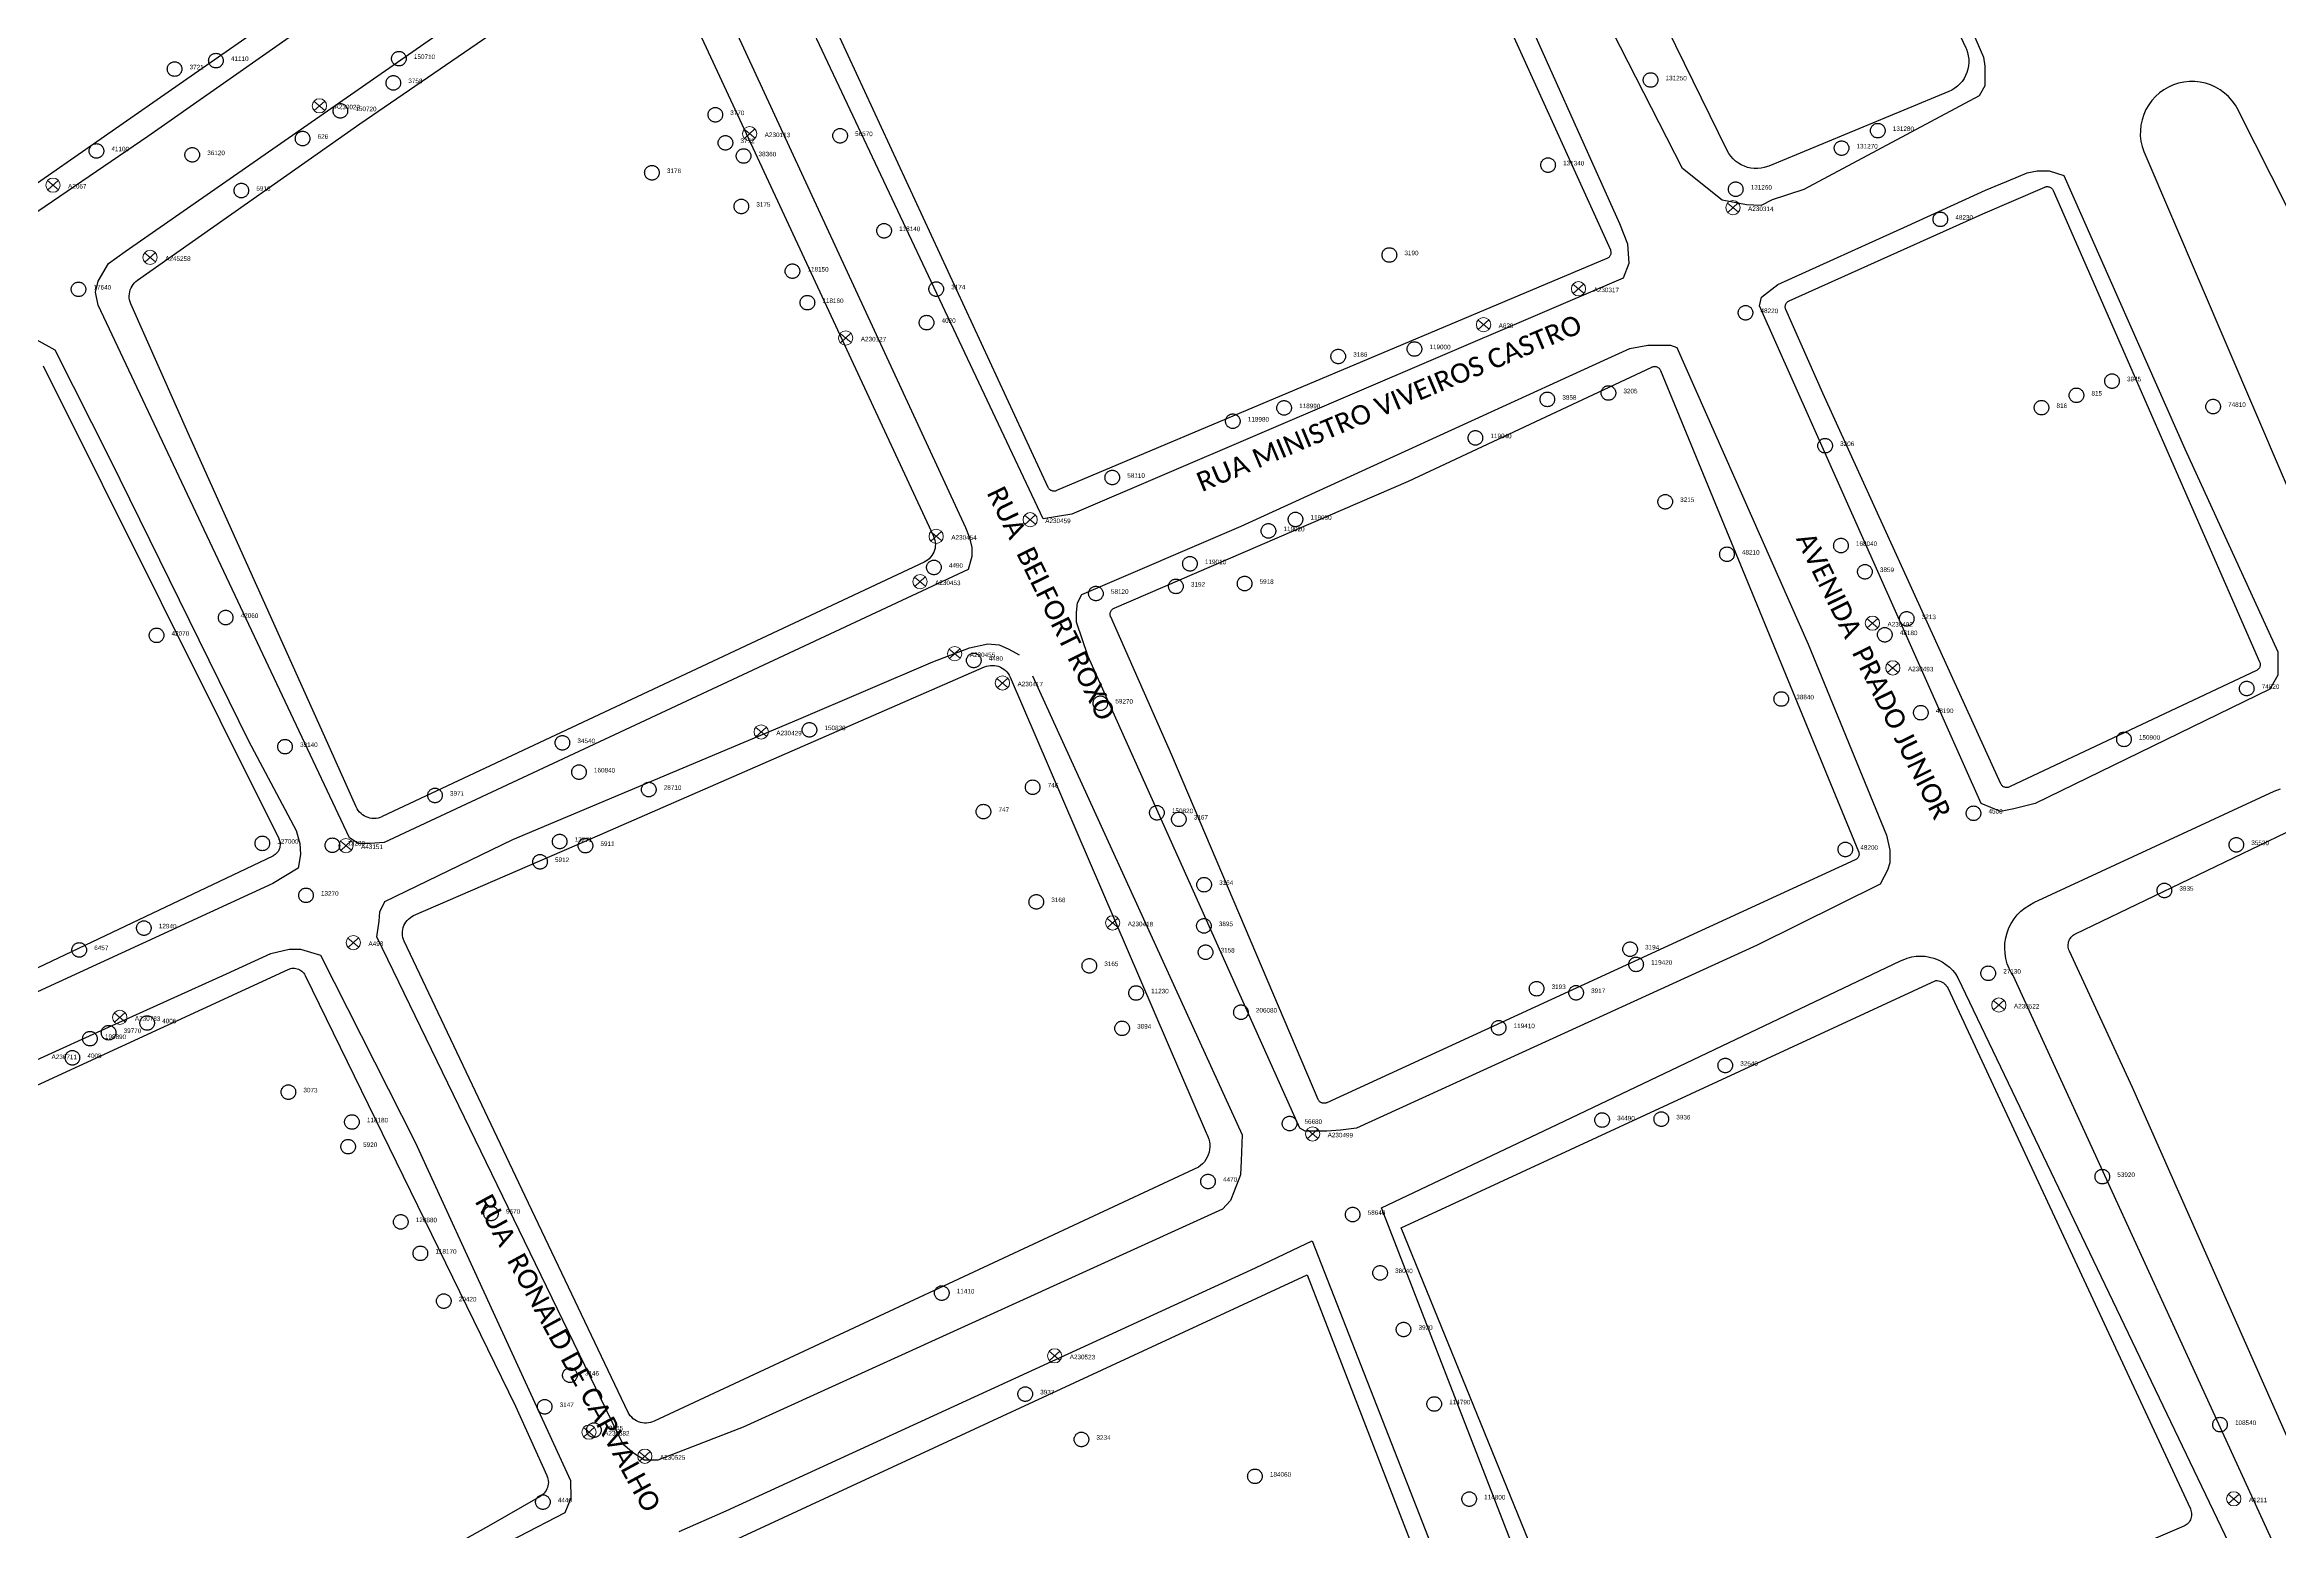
# Model space of a CAD drawing. Header units: millimetres. Extents: x 676447 to 689606, y 7455628 to 7463967.
# Drawn here: x 686870 to 687214.4, y 7459219.8 to 7459448.9 of the extents above; entities that cross this region are included whole.
import ezdxf

# ---------------------------------------------------------------- set-up
doc = ezdxf.new("R2010")
doc.units = ezdxf.units.MM
doc.header["$LTSCALE"] = 0.1
doc.header["$MEASUREMENT"] = 0
doc.linetypes.add('PHANTOM2', pattern=[1.25, 0.625, -0.125, 0.125, -0.125, 0.125, -0.125])
doc.layers.add('10.4-Postes', color=1, linetype='Continuous', lineweight=0)
for name, color, linetype in [('Caixas Subterrâneas', 5, 'Continuous'), ('LEGENDAS_INFRAESTRUTURAS', 7, 'Continuous'), ('MUB_MEIOFIO', 7, 'Continuous'), ('MUB_QUADRAS', 7, 'Continuous'), ('MUB_SEGMENTO', 7, 'Continuous'), ('NOS_DE_INFRAESTRUTURA', 7, 'Continuous')]:
    doc.layers.add(name, color=color, linetype=linetype)
doc.styles.add('Legend', font='calibri.ttf')
doc.styles.get("Standard").update_dxf_attribs({"font": 'arial.ttf'})

# ---------------------------------------------------------------- blocks, each defined once
blk = doc.blocks.new('MHMZ')
at = {"linetype": 'PHANTOM2'}
blk.add_circle((0, 0), 0.0000101, dxfattribs=at)
blk = doc.blocks.new('PTPT')
at = {"layer": '10.4-Postes', "color": 1, "linetype": 'PHANTOM2'}
for points in [[(-0.0000079, 0.0000104), (0.0000075, -0.000002)], [(0.000007, 0.0000109), (-0.0000074, -0.0000025)]]:
    blk.add_lwpolyline(points, dxfattribs=at)
at = {"layer": '10.4-Postes', "color": 1}
blk.add_circle((-0.0000002, 0.0000042), 0.00000987, dxfattribs=at)

msp = doc.modelspace()

# ---------------------------------------------------------------- linework, layer by layer
at = {"layer": 'MUB_MEIOFIO', "linetype": 'Continuous'}
for points in [[(687073.94, 7459636.35), (687073.66, 7459635.67), (687073.31, 7459635.02), (687072.9, 7459634.42), (687072.43, 7459633.86), (687071.9, 7459633.35), (687071.32, 7459632.9), (687070.7, 7459632.52), (687070.04, 7459632.2), (687017.92, 7459610.33), (686930.35, 7459573.31), (686927.57, 7459571.93), (686925.72, 7459569.15), (686925.95, 7459565.8), (686927.68, 7459563.37), (686958.48, 7459492.38), (686959.41, 7459489.48), (686959.87, 7459486.82), (686948.18, 7459478.38), (686885.87, 7459434.72), (686832.57, 7459398.42), (686765.06, 7459350.83), (686660.69, 7459282.85)], [(686978.59, 7459483.11), (687049.81, 7459529.86), (687056.33, 7459533.74), (687058.98, 7459534.62), (687062.33, 7459533.56), (687112.73, 7459421.35), (687113.96, 7459418.18), (687114.14, 7459415.18), (687113.26, 7459412.89), (687028.29, 7459376.53), (687023.88, 7459375.83), (686977.35, 7459474.48), (686976.65, 7459476.77), (686976.65, 7459479.59), (686978.59, 7459483.11)], [(687155.54, 7459477.6), (687168.8, 7459446.98), (687169.02, 7459445.56), (687169.02, 7459444.15), (687169.02, 7459442.52), (687168.15, 7459440.99), (687141.11, 7459426.58), (687136.24, 7459424.98), (687134.53, 7459424.12), (687132.28, 7459424.18), (687128.54, 7459424.93), (687122.44, 7459429.79), (687069.84, 7459532.83)], [(686882.42, 7459416.99), (686934.5, 7459453.24), (686959.35, 7459470.35), (686961.07, 7459471.07), (686963.37, 7459471.21), (686966.09, 7459470.64), (686968.1, 7459469.21), (687011.9, 7459374.47), (687012.47, 7459373.04), (687012.9, 7459371.46), (687012.9, 7459370.03), (687012.33, 7459368.02), (686922.31, 7459325.94), (686920.16, 7459325.79), (686918.29, 7459325.79), (686917, 7459326.65), (686878.24, 7459408.73), (686877.81, 7459410.74), (686878.24, 7459412.46), (686879.82, 7459415.18), (686882.42, 7459416.99)], [(687233.19, 7459389.08), (687208.19, 7459438.6), (687208.07, 7459438.86), (687207.65, 7459439.58), (687207.16, 7459440.25), (687206.6, 7459440.88), (687205.98, 7459441.43), (687205.31, 7459441.93), (687204.59, 7459442.34), (687203.83, 7459442.69), (687203.03, 7459442.94), (687202.22, 7459443.12), (687201.39, 7459443.21), (687200.55, 7459443.21), (687199.72, 7459443.12), (687198.9, 7459442.95), (687198.11, 7459442.69), (687197.35, 7459442.36), (687196.62, 7459441.94), (687195.95, 7459441.45), (687195.33, 7459440.89), (687194.77, 7459440.27), (687194.28, 7459439.6), (687193.86, 7459438.88), (687193.52, 7459438.11), (687193.26, 7459437.32), (687193.08, 7459436.5), (687193, 7459435.68), (687192.99, 7459434.84), (687193.08, 7459434.01), (687193.25, 7459433.19), (687193.51, 7459432.4)], [(687193.51, 7459432.4), (687223.54, 7459362.32)], [(687137.1, 7459411.93), (687157.09, 7459420.99), (687169.14, 7459426.44), (687173.88, 7459428.4), (687175.53, 7459429.12), (687177.07, 7459429.43), (687178.93, 7459429.43), (687181.2, 7459428.7), (687199.86, 7459386.58), (687214.2, 7459355.33), (687214.2, 7459353.59), (687214.2, 7459351.73), (687212.96, 7459349.57), (687176.78, 7459331.93), (687173.49, 7459331.11), (687171.43, 7459330.7), (687168.44, 7459331.93), (687134.31, 7459408.64), (687134.62, 7459409.98), (687137.1, 7459411.93)], [(686868.66, 7459403.46), (686871.54, 7459401.87), (686880.04, 7459385.07), (686901.41, 7459341.6), (686908.77, 7459327.8), (686909.3, 7459325.79), (686909.41, 7459324.08), (686909.09, 7459321.96), (686905.16, 7459319.62), (686868.9, 7459302.93)], [(687030.83, 7459354.6), (687029.01, 7459359.87), (687029.01, 7459361.35), (687029.18, 7459362.84), (687029.84, 7459364.15), (687054.39, 7459374.69), (687110.34, 7459400.27), (687114.29, 7459402.08), (687117.09, 7459402.57), (687118.74, 7459402.57), (687120.56, 7459402.57), (687121.55, 7459402.24), (687141.82, 7459356.47), (687153.87, 7459327.07), (687154.36, 7459324.77), (687154.36, 7459322.79), (687154.03, 7459321.64), (687152.88, 7459319.5), (687133.92, 7459310.11), (687072.2, 7459281.91), (687069.73, 7459281.58), (687067.59, 7459281.42), (687065.77, 7459281.42), (687064.29, 7459281.42), (687063.47, 7459281.91), (687030.83, 7459354.6)], [(687022.27, 7459351.6), (687054.55, 7459280.87), (687054.43, 7459276.89), (687054.31, 7459274.71), (687053.34, 7459272.18), (687052.74, 7459270.73), (687051.53, 7459269.4), (686977.65, 7459235.82), (686964.48, 7459230.75), (686962.43, 7459230.75), (686960.73, 7459231.83), (686959.16, 7459233.16), (686921.19, 7459311.39), (686921.55, 7459313.8), (686921.67, 7459315.25), (686922.4, 7459316.82), (686942.14, 7459326.41), (686986.24, 7459344.95), (687006.87, 7459353.79), (687012.56, 7459355.94), (687015.36, 7459356.52), (687017.12, 7459356.38), (687018.59, 7459355.72), (687020.21, 7459354.83)], [(687217.54, 7459209.17), (687173.39, 7459305.41), (687173.15, 7459305.79), (687172.78, 7459306.51), (687172.49, 7459307.25), (687172.27, 7459308.03), (687172.14, 7459308.82), (687172.1, 7459309.62), (687172.13, 7459310.42), (687172.25, 7459311.22), (687172.46, 7459312), (687172.74, 7459312.75), (687173.1, 7459313.46), (687173.53, 7459314.14), (687174.03, 7459314.77), (687174.6, 7459315.34), (687175.22, 7459315.85), (687175.89, 7459316.29), (687176.6, 7459316.66), (687199.52, 7459327.3), (687213.62, 7459333.82), (687214.6, 7459334.21)], [(686811.89, 7459266.68), (686846.66, 7459282.38), (686879.81, 7459297.49), (686898.01, 7459305.66), (686904.87, 7459308.83), (686907.67, 7459309.47), (686909.45, 7459309.47), (686912.5, 7459308.58), (686927.1, 7459279.76), (686939.68, 7459252.33), (686951.03, 7459227.58), (686951.08, 7459224.89), (686950.18, 7459222.59), (686935.89, 7459215.21), (686886.06, 7459186.08), (686862.02, 7459172.96), (686858.81, 7459172.73), (686856.49, 7459173.75), (686846.55, 7459189.89), (686833.09, 7459214.52), (686809.5, 7459259.8), (686808.87, 7459262.46), (686809.86, 7459264.85), (686811.89, 7459266.68)], [(687104.94, 7459195.07), (687076.05, 7459269.61), (687103.1, 7459282.46), (687156.03, 7459307.67), (687156.42, 7459307.86), (687157.07, 7459308.11), (687157.75, 7459308.29), (687158.44, 7459308.39), (687159.13, 7459308.43), (687159.83, 7459308.39), (687160.52, 7459308.27), (687161.19, 7459308.09), (687161.84, 7459307.84), (687162.46, 7459307.52), (687163.04, 7459307.14), (687163.58, 7459306.7), (687164.08, 7459306.2), (687164.51, 7459305.66), (687164.89, 7459305.07), (687212, 7459206.8)], [(686967.81, 7459219.73), (686975.03, 7459222.94), (687056.62, 7459260.37), (687063.41, 7459263.6), (687065.34, 7459264.54), (687094.08, 7459191.17)]]:
    msp.add_lwpolyline(points, dxfattribs=at)
at = {"layer": 'MUB_QUADRAS', "linetype": 'Continuous'}
for points in [[(687114.68, 7459557.99), (687166.09, 7459448.4), (687166.18, 7459448.19), (687166.35, 7459447.7), (687166.48, 7459447.19), (687166.54, 7459446.67), (687166.56, 7459446.15), (687166.52, 7459445.62), (687166.42, 7459445.11), (687166.27, 7459444.61), (687166.07, 7459444.12), (687165.82, 7459443.66), (687165.53, 7459443.23), (687165.19, 7459442.83), (687164.81, 7459442.47), (687164.39, 7459442.16), (687163.95, 7459441.88), (687163.47, 7459441.66), (687135.74, 7459430.17), (687135.54, 7459430.09), (687135.04, 7459429.94), (687134.53, 7459429.84), (687134.01, 7459429.79), (687133.48, 7459429.8), (687132.97, 7459429.86), (687132.45, 7459429.98), (687131.96, 7459430.15), (687131.48, 7459430.37), (687131.04, 7459430.63), (687130.62, 7459430.95), (687130.23, 7459431.3), (687129.89, 7459431.7), (687129.59, 7459432.13), (687129.33, 7459432.58), (687091.17, 7459510.37)], [(687059.7, 7459530.91), (687111.31, 7459417.26), (687111.32, 7459417.23), (687111.35, 7459417.13), (687111.38, 7459417.03), (687111.39, 7459416.93), (687111.39, 7459416.82), (687111.39, 7459416.72), (687111.37, 7459416.61), (687111.34, 7459416.51), (687111.3, 7459416.42), (687111.25, 7459416.33), (687111.19, 7459416.24), (687111.12, 7459416.16), (687111.05, 7459416.09), (687110.97, 7459416.02), (687110.88, 7459415.97), (687110.78, 7459415.92), (687025.94, 7459380.16), (687025.87, 7459380.13), (687025.77, 7459380.1), (687025.67, 7459380.08), (687025.57, 7459380.08), (687025.46, 7459380.08), (687025.36, 7459380.1), (687025.26, 7459380.12), (687025.16, 7459380.16), (687025.06, 7459380.2), (687024.98, 7459380.26), (687024.89, 7459380.32), (687024.82, 7459380.4), (687024.75, 7459380.48), (687024.69, 7459380.56), (687024.64, 7459380.66), (686992.57, 7459449.99)], [(686955.41, 7459487.73), (686891.92, 7459443.56), (686828.43, 7459399.38)], [(686883.29, 7459408.93), (686883.27, 7459408.97), (686883.16, 7459409.26), (686883.09, 7459409.57), (686883.04, 7459409.88), (686883.03, 7459410.19), (686883.05, 7459410.5), (686883.11, 7459410.81), (686883.19, 7459411.11), (686883.31, 7459411.41), (686883.46, 7459411.68), (686883.63, 7459411.94), (686883.83, 7459412.19), (686884.06, 7459412.4), (686884.31, 7459412.6), (686918.57, 7459436.69), (686960.27, 7459465.28)], [(686964.68, 7459464.07), (687006.99, 7459373.12), (687007.1, 7459372.84), (687007.19, 7459372.54), (687007.25, 7459372.23), (687007.27, 7459371.92), (687007.26, 7459371.6), (687007.22, 7459371.29), (687007.14, 7459370.99), (687007.03, 7459370.69), (687006.9, 7459370.41), (687006.73, 7459370.14), (687006.54, 7459369.89), (687006.32, 7459369.67), (687006.08, 7459369.46), (687005.82, 7459369.29), (687005.54, 7459369.14), (686922.02, 7459329.92), (686921.98, 7459329.9), (686921.68, 7459329.78), (686921.38, 7459329.7), (686921.07, 7459329.65), (686920.76, 7459329.63), (686920.44, 7459329.65), (686920.13, 7459329.7), (686919.83, 7459329.78), (686919.54, 7459329.89), (686919.26, 7459330.03), (686918.99, 7459330.2), (686918.75, 7459330.4), (686918.52, 7459330.62), (686918.33, 7459330.86), (686918.15, 7459331.13), (686918.01, 7459331.4), (686913.17, 7459342.19), (686892.34, 7459388.53), (686883.29, 7459408.93)], [(687138.34, 7459408.09), (687138.31, 7459408.18), (687138.28, 7459408.28), (687138.26, 7459408.39), (687138.26, 7459408.49), (687138.26, 7459408.6), (687138.28, 7459408.7), (687138.31, 7459408.8), (687138.34, 7459408.9), (687138.39, 7459408.99), (687138.45, 7459409.08), (687138.51, 7459409.16), (687138.59, 7459409.24), (687138.67, 7459409.3), (687138.76, 7459409.36), (687138.85, 7459409.41), (687168.74, 7459422.81), (687178.25, 7459426.94), (687178.34, 7459426.98), (687178.44, 7459427), (687178.55, 7459427.02), (687178.65, 7459427.03), (687178.75, 7459427.02), (687178.86, 7459427), (687178.96, 7459426.97), (687179.06, 7459426.94), (687179.15, 7459426.89), (687179.24, 7459426.83), (687179.32, 7459426.76), (687179.39, 7459426.69), (687179.46, 7459426.61), (687179.51, 7459426.52), (687179.56, 7459426.43), (687211.38, 7459353.75), (687211.41, 7459353.68), (687211.44, 7459353.58), (687211.46, 7459353.48), (687211.46, 7459353.37), (687211.46, 7459353.27), (687211.45, 7459353.16), (687211.42, 7459353.06), (687211.39, 7459352.96), (687211.34, 7459352.87), (687211.29, 7459352.78), (687211.22, 7459352.7), (687211.15, 7459352.62), (687211.07, 7459352.55), (687210.98, 7459352.49), (687210.89, 7459352.45), (687172.83, 7459334.49), (687172.81, 7459334.49), (687172.72, 7459334.45), (687172.62, 7459334.42), (687172.51, 7459334.4), (687172.41, 7459334.4), (687172.3, 7459334.4), (687172.2, 7459334.42), (687172.1, 7459334.44), (687172, 7459334.48), (687171.91, 7459334.53), (687171.82, 7459334.58), (687171.74, 7459334.65), (687171.66, 7459334.72), (687171.6, 7459334.8), (687171.54, 7459334.89), (687171.49, 7459334.98), (687144.06, 7459395.19), (687138.34, 7459408.09)], [(686869.78, 7459399.41), (686906.08, 7459326.53), (686906.16, 7459326.34), (686906.23, 7459326.14), (686906.27, 7459325.94), (686906.29, 7459325.73), (686906.29, 7459325.52), (686906.26, 7459325.31), (686906.22, 7459325.11), (686906.15, 7459324.91), (686906.06, 7459324.72), (686905.96, 7459324.54), (686905.83, 7459324.37), (686905.69, 7459324.22), (686905.54, 7459324.08), (686905.37, 7459323.96), (686905.18, 7459323.85), (686905.15, 7459323.84), (686853.43, 7459299.27)], [(687034.3, 7459360.71), (687034.29, 7459360.72), (687034.26, 7459360.81), (687034.23, 7459360.91), (687034.22, 7459361.02), (687034.21, 7459361.12), (687034.22, 7459361.23), (687034.24, 7459361.33), (687034.27, 7459361.43), (687034.3, 7459361.53), (687034.35, 7459361.62), (687034.41, 7459361.71), (687034.48, 7459361.79), (687034.55, 7459361.86), (687034.63, 7459361.93), (687034.72, 7459361.98), (687034.82, 7459362.03), (687080.19, 7459381.59), (687117.7, 7459399.2), (687117.74, 7459399.22), (687117.84, 7459399.26), (687117.94, 7459399.28), (687118.05, 7459399.3), (687118.15, 7459399.3), (687118.26, 7459399.29), (687118.36, 7459399.27), (687118.46, 7459399.24), (687118.56, 7459399.2), (687118.65, 7459399.15), (687118.74, 7459399.09), (687118.81, 7459399.02), (687118.89, 7459398.95), (687118.95, 7459398.86), (687119, 7459398.77), (687119.05, 7459398.68), (687149.56, 7459324.54), (687149.59, 7459324.48), (687149.62, 7459324.38), (687149.63, 7459324.27), (687149.64, 7459324.17), (687149.64, 7459324.06), (687149.62, 7459323.96), (687149.59, 7459323.86), (687149.56, 7459323.76), (687149.51, 7459323.67), (687149.46, 7459323.58), (687149.39, 7459323.5), (687149.32, 7459323.42), (687149.24, 7459323.36), (687149.15, 7459323.3), (687149.06, 7459323.25), (687067.61, 7459285.82), (687067.58, 7459285.81), (687067.48, 7459285.77), (687067.38, 7459285.75), (687067.28, 7459285.73), (687067.17, 7459285.73), (687067.07, 7459285.74), (687066.96, 7459285.75), (687066.86, 7459285.78), (687066.77, 7459285.82), (687066.67, 7459285.87), (687066.59, 7459285.93), (687066.51, 7459286), (687066.43, 7459286.07), (687066.37, 7459286.15), (687066.31, 7459286.24), (687066.27, 7459286.34), (687043.71, 7459339.4), (687034.3, 7459360.71)], [(686925.4, 7459310.7), (686925.29, 7459310.96), (686925.21, 7459311.26), (686925.15, 7459311.57), (686925.13, 7459311.88), (686925.14, 7459312.2), (686925.18, 7459312.51), (686925.26, 7459312.81), (686925.36, 7459313.11), (686925.5, 7459313.39), (686925.67, 7459313.66), (686925.86, 7459313.9), (686926.08, 7459314.13), (686926.32, 7459314.33), (686926.58, 7459314.51), (686926.86, 7459314.66), (686953.57, 7459326.26), (687014.87, 7459353), (687015.15, 7459353.1), (687015.46, 7459353.18), (687015.77, 7459353.22), (687016.08, 7459353.23), (687016.39, 7459353.21), (687016.7, 7459353.16), (687017.01, 7459353.08), (687017.3, 7459352.96), (687017.58, 7459352.81), (687017.84, 7459352.64), (687018.08, 7459352.44), (687018.3, 7459352.21), (687018.49, 7459351.97), (687018.66, 7459351.7), (687018.8, 7459351.42), (687049, 7459281.17), (687049.11, 7459280.97), (687049.28, 7459280.6), (687049.42, 7459280.21), (687049.51, 7459279.81), (687049.56, 7459279.41), (687049.56, 7459279), (687049.53, 7459278.59), (687049.45, 7459278.18), (687049.33, 7459277.79), (687049.16, 7459277.42), (687048.96, 7459277.06), (687048.73, 7459276.72), (687048.46, 7459276.41), (687048.16, 7459276.14), (687047.83, 7459275.89), (686963.92, 7459236.74), (686963.66, 7459236.63), (686963.36, 7459236.54), (686963.05, 7459236.48), (686962.74, 7459236.45), (686962.43, 7459236.45), (686962.12, 7459236.48), (686961.81, 7459236.55), (686961.51, 7459236.65), (686961.23, 7459236.78), (686960.95, 7459236.94), (686960.7, 7459237.12), (686960.47, 7459237.34), (686960.26, 7459237.57), (686960.08, 7459237.83), (686959.92, 7459238.1), (686944.04, 7459271.42), (686925.4, 7459310.7)], [(687182.05, 7459309.2), (687181.98, 7459309.37), (687181.92, 7459309.57), (687181.88, 7459309.77), (687181.86, 7459309.98), (687181.87, 7459310.19), (687181.9, 7459310.4), (687181.94, 7459310.6), (687182.01, 7459310.8), (687182.1, 7459310.99), (687182.21, 7459311.17), (687182.34, 7459311.34), (687182.48, 7459311.49), (687182.64, 7459311.62), (687182.81, 7459311.74), (687183, 7459311.84), (687219.55, 7459329.43)], [(686862.11, 7459285.44), (686907.52, 7459306.37), (686907.68, 7459306.43), (686907.88, 7459306.5), (686908.08, 7459306.54), (686908.29, 7459306.55), (686908.5, 7459306.55), (686908.71, 7459306.52), (686908.91, 7459306.48), (686909.11, 7459306.41), (686909.3, 7459306.32), (686909.48, 7459306.21), (686909.65, 7459306.09), (686909.8, 7459305.94), (686909.94, 7459305.79), (686910.06, 7459305.61), (686910.16, 7459305.43), (686942.54, 7459239.07), (686947.4, 7459228.35), (686947.41, 7459228.33), (686947.5, 7459228.08), (686947.57, 7459227.83), (686947.61, 7459227.57), (686947.63, 7459227.31), (686947.61, 7459227.05), (686947.57, 7459226.79), (686947.5, 7459226.54), (686947.41, 7459226.29), (686947.29, 7459226.06), (686947.15, 7459225.84), (686946.98, 7459225.64), (686946.8, 7459225.45), (686946.59, 7459225.29), (686946.37, 7459225.15), (686938.38, 7459220.54), (686882.29, 7459189.16)], [(687216.37, 7459232.6), (687191.78, 7459288.19), (687182.05, 7459309.2)], [(687108.23, 7459194.94), (687079.06, 7459266.54), (687161.45, 7459304.66), (687161.66, 7459304.65), (687161.87, 7459304.62), (687162.07, 7459304.57), (687162.27, 7459304.5), (687162.46, 7459304.41), (687162.63, 7459304.3), (687162.8, 7459304.17), (687162.95, 7459304.02), (687163.08, 7459303.86), (687163.2, 7459303.69), (687163.3, 7459303.51), (687200.7, 7459223.21), (687200.72, 7459223.18), (687200.79, 7459222.99), (687200.85, 7459222.79), (687200.88, 7459222.58), (687200.89, 7459222.37), (687200.88, 7459222.16), (687200.85, 7459221.95), (687200.79, 7459221.75), (687200.72, 7459221.56), (687200.63, 7459221.37), (687200.51, 7459221.19), (687200.38, 7459221.03), (687200.23, 7459220.88), (687200.07, 7459220.75), (687199.9, 7459220.64), (687199.71, 7459220.54), (687111.99, 7459183)], [(686973.33, 7459217.04), (687064.56, 7459259.3), (687092.15, 7459188.02)]]:
    msp.add_lwpolyline(points, dxfattribs=at)

# ---------------------------------------------------------------- block references
at = {"layer": 'Caixas Subterrâneas', "color": 40}
for p, xscale, yscale, zscale, rotation in [((686896.39, 7459446.43), 111319.4907932736, 111319.4907932736, 111319.4907932736, 359.2885903065443), ((686924.59, 7459446.73), 111319.4907932735, 111319.4907932735, 111319.4907932735, 359.2884831321734), ((686890.02, 7459445.13), 111319.4907932736, 111319.4907932736, 111319.4907932736, 359.2886141140924), ((686923.73, 7459443), 111319.4907932736, 111319.4907932736, 111319.4907932736, 359.2884852302983), ((687117.51, 7459443.44), 111319.4907932736, 111319.4907932736, 111319.4907932736, 359.2877482341926), ((686915.57, 7459438.69), 111319.4907932735, 111319.4907932735, 111319.4907932735, 359.2885149053991), ((686973.36, 7459438.08), 111319.4907932735, 111319.4907932735, 111319.4907932735, 359.2882949209958), ((686909.75, 7459434.42), 111319.4907932735, 111319.4907932735, 111319.4907932735, 359.2885357472549), ((686974.92, 7459433.76), 111319.4907932735, 111319.4907932735, 111319.4907932735, 359.288287611836), ((686992.59, 7459434.85), 111319.4907932736, 111319.4907932736, 111319.4907932736, 359.2882207510116), ((687146.94, 7459432.94), 111319.4907932736, 111319.4907932736, 111319.4907932736, 359.2876330204064), ((687152.53, 7459435.64), 111319.4907932735, 111319.4907932735, 111319.4907932735, 359.2876126005081), ((686877.97, 7459432.51), 111319.4907932736, 111319.4907932736, 111319.4907932736, 359.2886560313258), ((686892.74, 7459431.91), 111319.4907932736, 111319.4907932736, 111319.4907932736, 359.2885996478076), ((686963.59, 7459429.15), 111319.4907932736, 111319.4907932736, 111319.4907932736, 359.2883292929207), ((686977.71, 7459431.73), 111319.4907932736, 111319.4907932736, 111319.4907932736, 359.2882763608169), ((687101.71, 7459430.33), 111319.4907932735, 111319.4907932735, 111319.4907932735, 359.2878042640451), ((686900.31, 7459426.41), 111319.4907932736, 111319.4907932736, 111319.4907932736, 359.288569150937), ((687130.63, 7459426.61), 111319.4907932736, 111319.4907932736, 111319.4907932736, 359.287693100109), ((686977.37, 7459423.96), 111319.4907932736, 111319.4907932736, 111319.4907932736, 359.288275250564), ((686999.37, 7459420.21), 111319.4907932736, 111319.4907932736, 111319.4907932736, 359.2881903898802), ((687162.17, 7459421.97), 111319.4907932736, 111319.4907932736, 111319.4907932736, 359.2875716421605), ((687077.25, 7459416.47), 111319.4907932735, 111319.4907932735, 111319.4907932735, 359.2878929791422), ((686985.25, 7459413.98), 111319.4907932736, 111319.4907932736, 111319.4907932736, 359.2882421381965), ((686875.21, 7459411.18), 111319.4907932736, 111319.4907932736, 111319.4907932736, 359.2886598718223), ((686987.55, 7459409.13), 111319.4907932736, 111319.4907932736, 111319.4907932736, 359.2882318804382), ((687007.41, 7459411.22), 111319.4907932736, 111319.4907932736, 111319.4907932736, 359.2881570114203), ((687005.92, 7459406.05), 111319.4907932736, 111319.4907932736, 111319.4907932736, 359.2881610392514), ((687132.14, 7459407.57), 111319.4907932736, 111319.4907932736, 111319.4907932736, 359.2876814128247), ((687081.11, 7459401.99), 111319.4907932736, 111319.4907932736, 111319.4907932736, 359.2878737801346), ((687069.37, 7459400.83), 111319.4907932736, 111319.4907932736, 111319.4907932736, 359.2879180482209), ((687111.01, 7459395.2), 111319.4907932736, 111319.4907932736, 111319.4907932736, 359.2877579030687), ((687183.15, 7459394.85), 111319.4907932735, 111319.4907932735, 111319.4907932735, 359.2874833934586), ((687188.63, 7459397.04), 111319.4907932736, 111319.4907932736, 111319.4907932736, 359.2874632385031), ((687061.03, 7459392.91), 111319.4907932736, 111319.4907932736, 111319.4907932736, 359.2879473338816), ((687101.6, 7459394.22), 111319.4907932736, 111319.4907932736, 111319.4907932736, 359.2877933910506), ((687177.76, 7459392.94), 111319.4907932736, 111319.4907932736, 111319.4907932736, 359.2875032759101), ((687204.21, 7459393.11), 111319.4907932736, 111319.4907932736, 111319.4907932736, 359.2874027386908), ((687053.12, 7459390.85), 111319.4907932736, 111319.4907932736, 111319.4907932736, 359.2879767504116), ((687090.51, 7459388.29), 111319.4907932736, 111319.4907932736, 111319.4907932736, 359.2878337360281), ((687144.41, 7459387.08), 111319.4907932736, 111319.4907932736, 111319.4907932736, 359.2876283210027), ((687034.54, 7459382.18), 111319.4907932736, 111319.4907932736, 111319.4907932736, 359.2880447304726), ((687119.76, 7459378.44), 111319.4907932736, 111319.4907932736, 111319.4907932736, 359.2877194047447), ((687062.78, 7459375.72), 111319.4907932735, 111319.4907932735, 111319.4907932735, 359.2879353014886), ((687058.61, 7459373.95), 111319.4907932736, 111319.4907932736, 111319.4907932736, 359.2879506102232), ((687146.85, 7459371.69), 111319.4907932736, 111319.4907932736, 111319.4907932736, 359.28761422627), ((687007.05, 7459368.32), 111319.4907932736, 111319.4907932736, 111319.4907932736, 359.2881449703169), ((687046.51, 7459368.88), 111319.4907932736, 111319.4907932736, 111319.4907932736, 359.2879950604392), ((687129.28, 7459370.35), 111319.4907932736, 111319.4907932736, 111319.4907932736, 359.287680655633), ((687150.54, 7459367.65), 111319.4907932736, 111319.4907932736, 111319.4907932736, 359.2875989341673), ((687032.02, 7459364.3), 111319.4907932735, 111319.4907932735, 111319.4907932735, 359.2880487288783), ((687044.35, 7459365.4), 111319.4907932736, 111319.4907932736, 111319.4907932736, 359.2880021669888), ((687054.94, 7459365.84), 111319.4907932736, 111319.4907932736, 111319.4907932736, 359.2879620522817), ((686897.89, 7459360.59), 111319.4907932735, 111319.4907932735, 111319.4907932735, 359.2885578018478), ((687156.99, 7459360.4), 111319.4907932736, 111319.4907932736, 111319.4907932736, 359.2875721543849), ((686887.24, 7459357.85), 111319.4907932736, 111319.4907932736, 111319.4907932736, 359.2885974833953), ((687153.61, 7459357.94), 111319.4907932736, 111319.4907932736, 111319.4907932736, 359.2875842155527), ((687013.2, 7459353.98), 111319.4907932736, 111319.4907932736, 111319.4907932736, 359.2881171192185), ((687032.7, 7459347.39), 111319.4907932736, 111319.4907932736, 111319.4907932736, 359.2880408819676), ((687137.65, 7459348.04), 111319.4907932735, 111319.4907932735, 111319.4907932735, 359.287641846722), ((687209.39, 7459349.66), 111319.4907932735, 111319.4907932735, 111319.4907932735, 359.287369450016), ((686987.87, 7459343.29), 111319.4907932735, 111319.4907932735, 111319.4907932735, 359.2882101369995), ((687159.16, 7459345.93), 111319.4907932736, 111319.4907932736, 111319.4907932736, 359.2875593633663), ((686907.04, 7459340.7), 111319.4907932736, 111319.4907932736, 111319.4907932736, 359.2885167948598), ((686949.79, 7459341.29), 111319.4907932736, 111319.4907932736, 111319.4907932736, 359.2883543806054), ((687190.47, 7459341.82), 111319.4907932736, 111319.4907932736, 111319.4907932736, 359.2874389706639), ((686952.35, 7459336.77), 111319.4907932736, 111319.4907932736, 111319.4907932736, 359.2883432391142), ((686930.15, 7459333.18), 111319.4907932736, 111319.4907932736, 111319.4907932736, 359.2884265649737), ((686963.1, 7459334.09), 111319.4907932736, 111319.4907932736, 111319.4907932736, 359.2883015014189), ((687022.27, 7459334.44), 111319.4907932735, 111319.4907932735, 111319.4907932735, 359.2880765031151), ((687014.69, 7459330.69), 111319.4907932735, 111319.4907932735, 111319.4907932735, 359.2881041632962), ((687041.42, 7459330.51), 111319.4907932736, 111319.4907932736, 111319.4907932736, 359.2880024258335), ((687044.8, 7459329.5), 111319.4907932736, 111319.4907932736, 111319.4907932736, 359.2879892529832), ((687167.28, 7459330.43), 111319.4907932736, 111319.4907932736, 111319.4907932736, 359.2875236352272), ((686949.37, 7459326.08), 111319.4907932735, 111319.4907932735, 111319.4907932735, 359.2883512323481), ((686903.54, 7459325.79), 111319.4907932736, 111319.4907932736, 111319.4907932736, 359.2885254858987), ((686914.34, 7459325.5), 111319.4907932736, 111319.4907932736, 111319.4907932736, 359.2884843074949), ((686946.35, 7459322.96), 111319.4907932736, 111319.4907932736, 111319.4907932736, 359.288361756748), ((686953.34, 7459325.44), 111319.4907932735, 111319.4907932735, 111319.4907932735, 359.288335935943), ((687147.53, 7459324.86), 111319.4907932736, 111319.4907932736, 111319.4907932736, 359.2875970151782), ((687207.79, 7459325.57), 111319.4907932736, 111319.4907932736, 111319.4907932736, 359.2873680181484), ((687048.7, 7459319.42), 111319.4907932736, 111319.4907932736, 111319.4907932736, 359.2879712745463), ((686910.27, 7459317.78), 111319.4907932736, 111319.4907932736, 111319.4907932736, 359.28849737293), ((687022.83, 7459316.78), 111319.4907932736, 111319.4907932736, 111319.4907932736, 359.2880688831262), ((687196.7, 7459318.54), 111319.4907932736, 111319.4907932736, 111319.4907932736, 359.2874080195568), ((686885.28, 7459312.73), 111319.4907932736, 111319.4907932736, 111319.4907932736, 359.2885908780268), ((687048.66, 7459313.08), 111319.4907932736, 111319.4907932736, 111319.4907932736, 359.2879694776261), ((686875.32, 7459309.37), 111319.4907932736, 111319.4907932736, 111319.4907932736, 359.2886276902816), ((687048.92, 7459309.02), 111319.4907932736, 111319.4907932736, 111319.4907932736, 359.2879671906124), ((687114.35, 7459309.48), 111319.4907932735, 111319.4907932735, 111319.4907932735, 359.2877184513128), ((687031, 7459306.92), 111319.4907932736, 111319.4907932736, 111319.4907932736, 359.2880347055818), ((687115.27, 7459307.14), 111319.4907932736, 111319.4907932736, 111319.4907932736, 359.2877142142002), ((687169.55, 7459305.77), 111319.4907932736, 111319.4907932736, 111319.4907932736, 359.287507312483), ((687038.21, 7459302.73), 111319.4907932736, 111319.4907932736, 111319.4907932736, 359.2880059651394), ((687099.94, 7459303.39), 111319.4907932736, 111319.4907932736, 111319.4907932736, 359.287771367266), ((687106.03, 7459302.77), 111319.4907932736, 111319.4907932736, 111319.4907932736, 359.2877480084693), ((687054.37, 7459299.77), 111319.4907932736, 111319.4907932736, 111319.4907932736, 359.2879435775484), ((686876.97, 7459295.69), 111319.4907932736, 111319.4907932736, 111319.4907932736, 359.2886171803555), ((686879.85, 7459296.61), 111319.4907932736, 111319.4907932736, 111319.4907932736, 359.2886065097022), ((686885.79, 7459298.11), 111319.4907932736, 111319.4907932736, 111319.4907932736, 359.2885843487361), ((687036.06, 7459297.29), 111319.4907932736, 111319.4907932736, 111319.4907932736, 359.2880124582348), ((687094.09, 7459297.37), 111319.4907932735, 111319.4907932735, 111319.4907932735, 359.2877917425161), ((686874.27, 7459292.75), 111319.4907932736, 111319.4907932736, 111319.4907932736, 359.2886265144107), ((687129.02, 7459291.56), 111319.4907932736, 111319.4907932736, 111319.4907932736, 359.2876570329701), ((686907.56, 7459287.46), 111319.4907932736, 111319.4907932736, 111319.4907932736, 359.2884982406792), ((686917.35, 7459282.85), 111319.4907932735, 111319.4907932735, 111319.4907932735, 359.2884595541693), ((687061.86, 7459282.61), 111319.4907932736, 111319.4907932736, 111319.4907932736, 359.2879097437231), ((687110.04, 7459283.15), 111319.4907932736, 111319.4907932736, 111319.4907932736, 359.2877266337609), ((687119.16, 7459283.29), 111319.4907932736, 111319.4907932736, 111319.4907932736, 359.2876919710873), ((686916.77, 7459279.05), 111319.4907932736, 111319.4907932736, 111319.4907932736, 359.2884605768821), ((687187.13, 7459274.43), 111319.4907932736, 111319.4907932736, 111319.4907932736, 359.2874306369048), ((687049.3, 7459273.68), 111319.4907932736, 111319.4907932736, 111319.4907932736, 359.2879547363235), ((686924.88, 7459267.46), 111319.4907932735, 111319.4907932735, 111319.4907932735, 359.2884261201604), ((686938.79, 7459268.75), 111319.4907932736, 111319.4907932736, 111319.4907932736, 359.2883735741866), ((687071.59, 7459268.59), 111319.4907932736, 111319.4907932736, 111319.4907932736, 359.2878683462733), ((686927.9, 7459262.61), 111319.4907932735, 111319.4907932735, 111319.4907932735, 359.2884130966809), ((687075.82, 7459259.6), 111319.4907932736, 111319.4907932736, 111319.4907932736, 359.2878494454249), ((686931.51, 7459255.25), 111319.4907932736, 111319.4907932736, 111319.4907932736, 359.2883970850763), ((687008.26, 7459256.48), 111319.4907932736, 111319.4907932736, 111319.4907932736, 359.2881054927628), ((687079.43, 7459250.87), 111319.4907932736, 111319.4907932736, 111319.4907932736, 359.2878330004212), ((686950.94, 7459243.82), 111319.4907932735, 111319.4907932735, 111319.4907932735, 359.2883195917198), ((687021.12, 7459240.91), 111319.4907932735, 111319.4907932735, 111319.4907932735, 359.2880517052293), ((686947.06, 7459238.96), 111319.4907932736, 111319.4907932736, 111319.4907932736, 359.2883328268608), ((687084.16, 7459239.39), 111319.4907932735, 111319.4907932735, 111319.4907932735, 359.2878113977098), ((686954.65, 7459235.36), 111319.4907932735, 111319.4907932735, 111319.4907932735, 359.2883028438922), ((687029.79, 7459233.92), 111319.4907932736, 111319.4907932736, 111319.4907932736, 359.2880165275852), ((687205.27, 7459236.21), 111319.4907932736, 111319.4907932736, 111319.4907932736, 359.2873496889765), ((687056.53, 7459228.24), 111319.4907932736, 111319.4907932736, 111319.4907932736, 359.2879130542444), ((686946.78, 7459224.27), 111319.4907932736, 111319.4907932736, 111319.4907932736, 359.2883293135591), ((687089.55, 7459224.73), 111319.4907932736, 111319.4907932736, 111319.4907932736, 359.2877863179915)]:
    msp.add_blockref('MHMZ', p, dxfattribs=dict(at, xscale=xscale, yscale=yscale, zscale=zscale, rotation=rotation))
at = {"layer": 'NOS_DE_INFRAESTRUTURA', "color": 1}
for p, xscale, yscale, zscale, rotation in [((686912.36, 7459438.99), 111319.4907932736, 111319.4907932736, 111319.4907932736, 359.2885272200445), ((686978.66, 7459434.7), 111319.4907932736, 111319.4907932736, 111319.4907932736, 359.28827369065), ((686871.29, 7459426.77), 111319.4907932735, 111319.4907932735, 111319.4907932735, 359.2886796568852), ((687130.22, 7459423.3), 111319.4907932736, 111319.4907932736, 111319.4907932736, 359.2876936038781), ((686886.26, 7459415.63), 111319.4907932736, 111319.4907932736, 111319.4907932736, 359.2886192236792), ((687106.41, 7459410.8), 111319.4907932735, 111319.4907932735, 111319.4907932735, 359.2877802780558), ((687091.78, 7459405.27), 111319.4907932736, 111319.4907932736, 111319.4907932736, 359.2878342205168), ((686993.47, 7459403.21), 111319.4907932735, 111319.4907932735, 111319.4907932735, 359.2882075357147), ((687021.9, 7459375.2), 111319.4907932736, 111319.4907932736, 111319.4907932736, 359.2880906274276), ((687007.42, 7459372.64), 111319.4907932736, 111319.4907932736, 111319.4907932736, 359.2881449367368), ((687004.93, 7459365.66), 111319.4907932736, 111319.4907932736, 111319.4907932736, 359.2881522360782), ((687151.72, 7459359.26), 111319.4907932735, 111319.4907932735, 111319.4907932735, 359.2875918478127), ((687010.27, 7459354.56), 111319.4907932735, 111319.4907932735, 111319.4907932735, 359.2881284410243), ((687017.63, 7459350.05), 111319.4907932736, 111319.4907932736, 111319.4907932736, 359.2880990388348), ((687154.86, 7459352.37), 111319.4907932736, 111319.4907932736, 111319.4907932736, 359.287577733216), ((686980.45, 7459342.5), 111319.4907932736, 111319.4907932736, 111319.4907932736, 359.2882381245749), ((686916.45, 7459324.98), 111319.4907932736, 111319.4907932736, 111319.4907932736, 359.2884760945499), ((687034.61, 7459313.07), 111319.4907932736, 111319.4907932736, 111319.4907932736, 359.2880229089001), ((686917.59, 7459310.03), 111319.4907932736, 111319.4907932736, 111319.4907932736, 359.2884671197382), ((686881.59, 7459298.5), 111319.4907932736, 111319.4907932736, 111319.4907932736, 359.2886004504721), ((687171.2, 7459300.4), 111319.4907932736, 111319.4907932736, 111319.4907932736, 359.2874993615092), ((687065.43, 7459280.54), 111319.4907932736, 111319.4907932736, 111319.4907932736, 359.2878955271276), ((687025.67, 7459246.34), 111319.4907932736, 111319.4907932736, 111319.4907932736, 359.2880360996957), ((686953.91, 7459234.58), 111319.4907932736, 111319.4907932736, 111319.4907932736, 359.2883054022547), ((686962.51, 7459230.87), 111319.4907932736, 111319.4907932736, 111319.4907932736, 359.2882715300315), ((687207.41, 7459224.3), 111319.4907932736, 111319.4907932736, 111319.4907932736, 359.287337827516)]:
    msp.add_blockref('PTPT', p, dxfattribs=dict(at, xscale=xscale, yscale=yscale, zscale=zscale, rotation=rotation))

# ---------------------------------------------------------------- texts
at = {"layer": 'LEGENDAS_INFRAESTRUTURAS', "color": 5}
for s, rotation, p in [('3721', 359.2886, (686892.33, 7459445.1)), ('41110', 359.2886, (686898.7, 7459446.4)), ('150710', 359.2885, (686926.9, 7459446.7)), ('131250', 359.2877, (687119.82, 7459443.41)), ('3758', 359.2885, (686926.04, 7459442.97)), ('150720', 359.2885, (686917.88, 7459438.66)), ('3770', 359.2883, (686975.66, 7459438.05)), ('626', 359.2885, (686912.05, 7459434.39)), ('3772', 359.2883, (686977.23, 7459433.73)), ('56570', 359.2882, (686994.9, 7459434.82)), ('131280', 359.2876, (687154.84, 7459435.61)), ('41100', 359.2886, (686880.28, 7459432.48)), ('36120', 359.2886, (686895.05, 7459431.88)), ('38360', 359.2883, (686980.02, 7459431.7)), ('131340', 359.2878, (687104.02, 7459430.3)), ('131270', 359.2876, (687149.25, 7459432.91)), ('5916', 359.2886, (686902.62, 7459426.38)), ('3176', 359.2883, (686965.9, 7459429.12)), ('131260', 359.2877, (687132.94, 7459426.58)), ('3175', 359.2883, (686979.68, 7459423.93)), ('118140', 359.2882, (687001.68, 7459420.18)), ('48230', 359.2876, (687164.48, 7459421.94)), ('3190', 359.2879, (687079.56, 7459416.45)), ('118150', 359.2882, (686987.56, 7459413.95)), ('17640', 359.2887, (686877.52, 7459411.16)), ('118160', 359.2882, (686989.86, 7459409.1)), ('3174', 359.2881, (687009.72, 7459411.19)), ('4020', 359.2882, (687008.23, 7459406.02)), ('48220', 359.2877, (687134.45, 7459407.54)), ('3186', 359.2879, (687071.68, 7459400.8)), ('119000', 359.2879, (687083.42, 7459401.97)), ('3205', 359.2877, (687113.32, 7459395.17)), ('3945', 359.2875, (687190.94, 7459397.02)), ('118990', 359.2879, (687063.34, 7459392.88)), ('3858', 359.2878, (687103.91, 7459394.19)), ('816', 359.2875, (687180.07, 7459392.91)), ('815', 359.2875, (687185.46, 7459394.82)), ('74810', 359.2874, (687206.52, 7459393.08)), ('118980', 359.288, (687055.43, 7459390.82)), ('119040', 359.2878, (687092.82, 7459388.26)), ('3206', 359.2876, (687146.72, 7459387.05)), ('58110', 359.288, (687036.85, 7459382.15)), ('3215', 359.2877, (687122.07, 7459378.42)), ('119030', 359.2879, (687065.09, 7459375.69)), ('119020', 359.2879, (687060.92, 7459373.92)), ('168040', 359.2876, (687149.16, 7459371.66)), ('4490', 359.2881, (687009.36, 7459368.29)), ('119010', 359.288, (687048.82, 7459368.85)), ('48210', 359.2877, (687131.59, 7459370.32)), ('3859', 359.2876, (687152.85, 7459367.62)), ('58120', 359.288, (687034.33, 7459364.27)), ('3192', 359.288, (687046.66, 7459365.37)), ('5918', 359.288, (687057.24, 7459365.81)), ('42070', 359.2886, (686889.55, 7459357.82)), ('42060', 359.2885, (686900.2, 7459360.56)), ('48180', 359.2876, (687155.92, 7459357.91)), ('3213', 359.2876, (687159.3, 7459360.37)), ('4480', 359.2881, (687015.51, 7459353.96)), ('59270', 359.288, (687035.01, 7459347.36)), ('38840', 359.2876, (687139.96, 7459348.01)), ('74820', 359.2874, (687211.7, 7459349.63)), ('48190', 359.2876, (687161.47, 7459345.9)), ('39140', 359.2885, (686909.35, 7459340.67)), ('34540', 359.2883, (686952.1, 7459341.26)), ('150830', 359.2882, (686990.18, 7459343.26)), ('150900', 359.2874, (687192.78, 7459341.79)), ('160840', 359.2883, (686954.65, 7459336.74)), ('3971', 359.2884, (686932.46, 7459333.15)), ('28710', 359.2883, (686965.41, 7459334.06)), ('746', 359.2881, (687024.58, 7459334.41)), ('747', 359.2881, (687017, 7459330.66)), ('150820', 359.288, (687043.73, 7459330.48)), ('4500', 359.2875, (687169.59, 7459330.4)), ('3167', 359.288, (687047.11, 7459329.47)), ('127000', 359.2885, (686905.85, 7459325.77)), ('13280', 359.2885, (686916.65, 7459325.48)), ('5912', 359.2884, (686948.65, 7459322.93)), ('13271', 359.2883, (686951.68, 7459326.05)), ('5911', 359.2883, (686955.65, 7459325.41)), ('48200', 359.2876, (687149.84, 7459324.83)), ('35530', 359.2874, (687210.1, 7459325.54)), ('3164', 359.288, (687051.01, 7459319.4)), ('13270', 359.2885, (686912.58, 7459317.75)), ('3166', 359.2881, (687025.14, 7459316.75)), ('3935', 359.2874, (687199.01, 7459318.51)), ('12940', 359.2886, (686887.59, 7459312.71)), ('3895', 359.288, (687050.96, 7459313.05)), ('6457', 359.2886, (686877.63, 7459309.35)), ('3194', 359.2877, (687116.66, 7459309.45)), ('3165', 359.288, (687033.31, 7459306.89)), ('3158', 359.288, (687051.23, 7459308.99)), ('119420', 359.2877, (687117.58, 7459307.11)), ('27130', 359.2875, (687171.86, 7459305.74)), ('11230', 359.288, (687040.52, 7459302.7)), ('3193', 359.2878, (687102.25, 7459303.36)), ('3917', 359.2877, (687108.34, 7459302.74)), ('206080', 359.2879, (687056.68, 7459299.74)), ('198890', 359.2886, (686879.28, 7459295.66)), ('39770', 359.2886, (686882.16, 7459296.58)), ('4006', 359.2886, (686888.1, 7459298.08)), ('3894', 359.288, (687038.37, 7459297.26)), ('119410', 359.2878, (687096.4, 7459297.34)), ('4008', 359.2886, (686876.58, 7459292.72)), ('32540', 359.2876, (687131.33, 7459291.53)), ('3073', 359.2885, (686909.87, 7459287.43)), ('118180', 359.2885, (686919.66, 7459282.82)), ('56680', 359.2879, (687064.17, 7459282.58)), ('34490', 359.2877, (687112.35, 7459283.12)), ('3936', 359.2877, (687121.47, 7459283.26)), ('5920', 359.2885, (686919.08, 7459279.02)), ('4470', 359.2879, (687051.61, 7459273.65)), ('53920', 359.2874, (687189.44, 7459274.4)), ('9670', 359.2884, (686941.1, 7459268.73)), ('58640', 359.2879, (687073.9, 7459268.56)), ('120880', 359.2884, (686927.19, 7459267.43)), ('118170', 359.2884, (686930.21, 7459262.58)), ('38040', 359.2878, (687078.13, 7459259.58)), ('20420', 359.2884, (686933.82, 7459255.22)), ('11410', 359.2881, (687010.57, 7459256.45)), ('3920', 359.2878, (687081.74, 7459250.84)), ('3146', 359.2883, (686953.25, 7459243.79)), ('3937', 359.288, (687023.43, 7459240.88)), ('3147', 359.2883, (686949.37, 7459238.93)), ('114790', 359.2878, (687086.47, 7459239.36)), ('3145', 359.2883, (686956.96, 7459235.34)), ('3234', 359.288, (687032.1, 7459233.89)), ('108540', 359.2873, (687207.58, 7459236.18)), ('184060', 359.2879, (687058.84, 7459228.21)), ('4440', 359.2883, (686949.09, 7459224.24)), ('114800', 359.2878, (687091.86, 7459224.7))]:
    msp.add_text(s, height=0.7, rotation=rotation, dxfattribs=at).set_placement(p)
at = {"layer": 'LEGENDAS_INFRAESTRUTURAS', "color": 1}
for s, rotation, p in [('A230022', 359.2885, (686914.67, 7459438.96)), ('A230113', 359.2883, (686980.97, 7459434.67)), ('A2067', 359.2887, (686873.6, 7459426.74)), ('A230314', 359.2877, (687132.53, 7459423.27)), ('A245258', 359.2886, (686888.57, 7459415.6)), ('A230317', 359.2878, (687108.72, 7459410.77)), ('A230127', 359.2882, (686995.78, 7459403.18)), ('A629', 359.2878, (687094.09, 7459405.24)), ('A230459', 359.2881, (687024.21, 7459375.18)), ('A230454', 359.2881, (687009.73, 7459372.61)), ('A230453', 359.2881, (687007.23, 7459365.63)), ('A230492', 359.2876, (687154.02, 7459359.23)), ('A230455', 359.2881, (687012.58, 7459354.53)), ('A230493', 359.2876, (687157.17, 7459352.34)), ('A230417', 359.2881, (687019.94, 7459350.02)), ('A230429', 359.2882, (686982.76, 7459342.47)), ('A43151', 359.2885, (686918.76, 7459324.95)), ('A230418', 359.288, (687036.92, 7459313.04)), ('A493', 359.2885, (686919.9, 7459310)), ('A230522', 359.2875, (687173.51, 7459300.37)), ('A230783', 359.2886, (686883.9, 7459298.47)), ('A230711', 359.2886, (686871.05, 7459292.56)), ('A230499', 359.2879, (687067.73, 7459280.51)), ('A230523', 359.288, (687027.98, 7459246.31)), ('A230682', 359.2883, (686956.22, 7459234.55)), ('A230525', 359.2883, (686964.82, 7459230.84)), ('A1211', 359.2873, (687209.72, 7459224.27))]:
    msp.add_text(s, height=0.7, rotation=rotation, dxfattribs=at).set_placement(p)
at = {"layer": 'MUB_SEGMENTO', "color": 253, "style": 'Legend'}
for s, rotation, p in [('RUA MINISTRO VIVEIROS CASTRO', 22.7846, (687048.35, 7459379.92)), ('RUA  BELFORT ROXO', 296.0903, (687015.13, 7459379.83)), ('AVENIDA  PRADO JUNIOR', 296.1861, (687139.86, 7459372.76)), ('RUA  RONALD DE CARVALHO', 298.5664, (686936.23, 7459270.64))]:
    msp.add_text(s, height=3, rotation=rotation, dxfattribs=at).set_placement(p)

doc.saveas('drawing.dxf')
